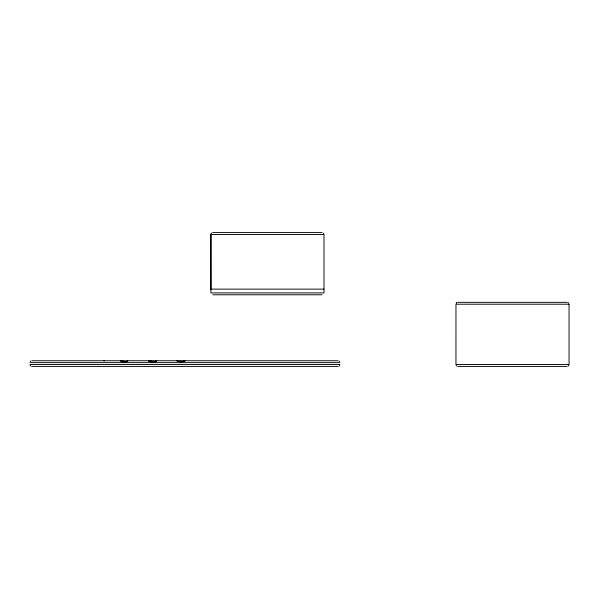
<?xml version="1.0" encoding="UTF-8"?>
<svg xmlns="http://www.w3.org/2000/svg" width="599" height="599" viewBox="0 0 599 599"><rect width="100%" height="100%" fill="white"/><g stroke="black" fill="none" stroke-linecap="round" stroke-linejoin="round"><path stroke-width="0.9" d="M210.908 234.471L324.007 234.471L323.999 292.904L210.908 292.904L210.915 234.471L210.953 289.13M211.043 233.775L211.761 232.891M339.76 365.225L339.041 366.109M568.923 365.225L568.196 366.109M30.257 361.616L30.804 361.07M456.273 303.184L456.812 302.637L456.513 302.877M156.496 360.8L154.901 361.384M184.739 360.815L180.748 361.706M127.797 360.995L127.692 361.032M183.848 361.182L183.414 361.317M127.048 361.264L127.527 361.1L126.524 361.414M126.883 361.317L125.895 361.549M182.68 361.504L182.006 361.624M154.475 361.489L153.763 361.616M126.097 361.511L124.42 361.699M152.73 361.699L150.881 361.571M212.795 232.584L322.12 232.584M210.908 289.13L324.007 289.13M212.795 294.79L322.12 294.79M457.846 302.33L567.358 302.33M31.837 360.763L338.008 360.763M121.634 361.706L126.711 361.706M149.847 361.706L154.759 361.706M179.094 361.706L183.092 361.706M29.98 362.65L339.895 362.65M29.98 364.529L339.895 364.529M31.837 366.416L338.008 366.416M457.846 366.416L567.163 366.416M124.195 361.706L120.541 360.965M151.143 361.609L150.386 361.474M178.876 361.519L179.423 361.609M179.363 361.601L178.622 361.459M122.675 361.579L121.837 361.407M178.375 361.399L177.267 361.04M149.817 361.324L149.076 361.07L149.96 361.362M121.395 361.279L120.946 361.122M176.885 360.875L176.705 360.793M148.664 360.898L149.076 361.07L148.447 360.8M568.196 302.637L568.743 303.184M456.812 366.109L456.094 365.225M339.041 361.07L339.588 361.616M30.804 366.109L30.085 365.225M323.453 233.138L323.872 233.775M180.748 361.661A10.438 9.779 71 0 1 179.43 361.504M103.927 360.763A0.943 0.794 -90 0 1 104.361 360.912M178.682 361.392A6.409 3.474 -1.2 0 1 178.262 361.287M181.984 361.272A8.371 6.634 -14.6 0 1 179.475 361.272M183.129 361.422A5.384 3.235 -13.9 0 1 182.71 361.526M177.933 360.718A3.527 0.831 21.1 0 1 177.476 360.553M178.794 361.13A7.637 5.226 28.7 0 1 178.39 361.025M183.646 361.534A7.66 5.406 6.9 0 1 183.301 361.639M185.121 360.785A1.438 0.524 -8.4 0 1 183.99 361.482M150.424 361.414A5.975 3.399 2.2 0 1 150.005 361.309M153.726 361.317A8.184 6.686 -7.2 0 1 151.195 361.309M154.916 361.422A5.481 3.324 -9.7 0 1 154.482 361.526M150.933 360.74A6.402 3.587 12.9 0 1 150.132 360.553M154.879 362.133A8.506 8.266 25 0 1 152.782 362.485M156.054 361.534A5.054 2.928 -4.7 0 1 155.156 361.856M156.803 360.808A2.276 0.479 -14.9 0 1 156.234 361.115M124.18 361.369A7.997 6.447 8.4 0 1 122.728 361.242M125.865 361.908A8.176 7.27 9.9 0 1 124.3 362.066M122.016 361.047A6.334 3.826 9.1 0 1 121.567 360.92M126.591 361.699A7.615 6.499 -18.6 0 1 126.127 361.803M569.05 304.21L455.966 304.21L455.959 364.529L569.05 364.529L569.05 304.21"/></g></svg>
